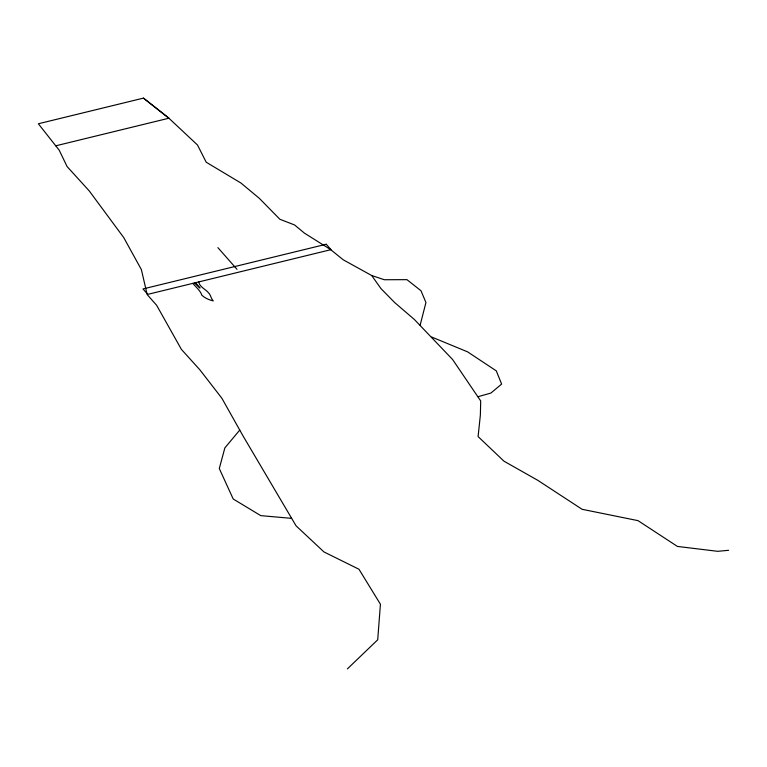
<?xml version="1.0" encoding="UTF-8"?>
<svg xmlns="http://www.w3.org/2000/svg" width="767" height="767" viewBox="0 0 767 767"><rect width="100%" height="100%" fill="white"/><g stroke="black" fill="none" stroke-linecap="round" stroke-linejoin="round"><path stroke-width="1.15" d="M420.134 325.198L425.944 302.524L420.987 290.741L406.951 279.658L384.305 279.734L371.707 275.526L343.252 259.812L330.347 249.39L304.432 233.139L294.595 224.971L279.869 219.257L259.38 198.375L240.934 183.025L206.208 162.211L197.483 144.992L168.443 117.782L143.467 98.118L38.35 123.765L59.174 150.131L67.103 166.573L89.183 190.839L123.727 237.569L141.387 269.61L147.139 294.509L156.669 305.343L181.405 349.388L199.832 369.771L221.826 398.169L243.139 436.107L296.062 525.817L323.971 551.943L358.975 569.248L380.432 604.233L377.709 639.803L347.384 668.882M239.755 430.076L224.856 447.899L219.295 468.551L233.206 499.001L260.77 515.635L291.594 518.358M478.004 396.702L490.909 393.059L501.628 384.075L496.287 370.864L467.602 351.861L431.735 337.058M55.77 145.816L168.903 118.214L143.467 98.118M728.65 550.284L717.72 551.32L677.424 546.43L638.01 520.64L582.095 509.298L537.801 480.324L503.986 461.188L478.09 436.567L480.372 415.033L480.688 400.93L452.588 359.502L414.41 319.532L394.669 302.553L380.94 288.574L371.707 275.526M198.797 281.911C199.017 286.561 206.083 289.667 207.991 292.217C211.184 295.046 210.647 298.44 213.284 300.894C209.458 300.031 205.144 298.305 201.826 295.199C200.714 290.971 195.604 286.724 192.776 283.378M194.339 282.994L200.005 288.028L195.614 282.687M217.914 247.645L236.993 269.303M326.224 244.242L142.988 288.948L147.753 294.365L330.999 249.649L326.224 244.242"/></g></svg>
